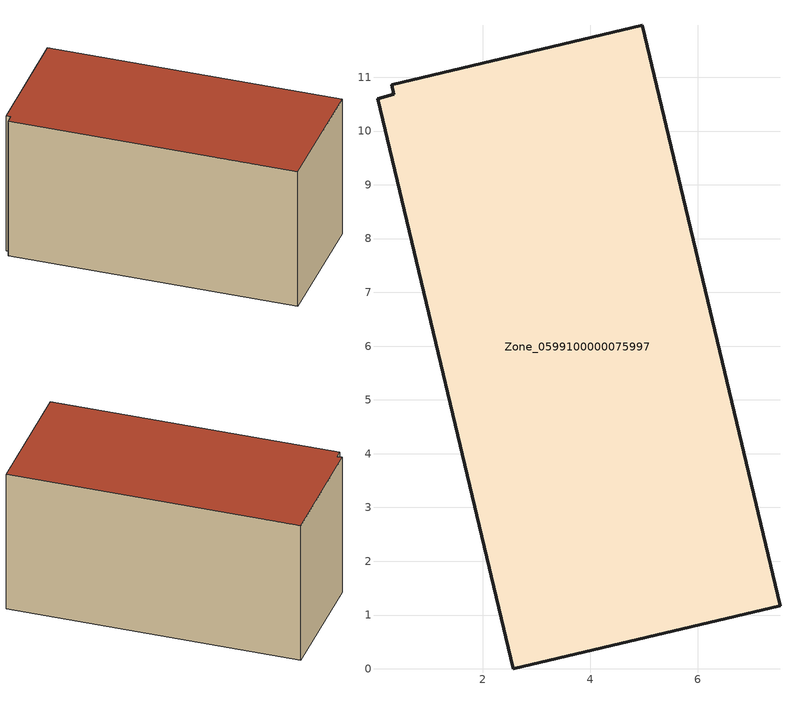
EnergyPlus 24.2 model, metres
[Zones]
Zone_0599100000075997
 floor ground (C_G): 0.34,10.69 0.3,10.86 4.97,11.97 7.53,1.18 2.57,0 0.04,10.6 z0
 wall outside (C_F): 7.53,1.18 4.97,11.97 0.3,10.86 0.34,10.69 0.04,10.6 2.57,0 7.53,1.18 z0:5.7
 roof outside (C_R): 0.3,10.86 0.34,10.69 0.04,10.6 2.57,0 7.53,1.18 4.97,11.97 z5.7
[BUILDING]
Pand.0599100000075997: North Axis=0; Terrain=City; Loads Convergence Tolerance Value=0.04; Temperature Convergence Tolerance Value=0.4; Solar Distribution=FullExterior; Maximum Number of Warmup Days=25; Minimum Number of Warmup Days=1
[Site:Location]
Rotterdam.The.Hague.AP_ZH_NLD Design_Conditions: Latitude=51.96; Longitude=4.45; Time Zone=1; Elevation=-4.5
[SITE:GROUNDTEMPERATURE:BUILDINGSURFACE]
18, 18, 18, 18, 18, 18, 18, 18, 18, 18, 18, 18
[MATERIAL] Thermal Absorptance=0.9; Solar Absorptance=0.7; Visible Absorptance=0.7
Name | Roughness | Thickness | Conductivity | Density | Specific Heat
G.TI.1975-1991 | MediumSmooth | 0.15 | 0.288461 | 540 | 1210
F.TI.1975-1991 | Rough | 0.3 | 0.230769 | 1920 | 840
R.TI.1975-1991 | MediumRough | 0.2 | 0.153846 | 1500 | 1000
[CONSTRUCTION]
C_G: G.TI.1975-1991
C_F: F.TI.1975-1991
C_R: R.TI.1975-1991
[ZONE]
Zone_0599100000075997: Type=1; Multiplier=1; Ceiling Height=Autocalculate; Volume=Autocalculate; Floor Area=autocalculate; Part of Total Floor Area=Yes
[ZONEINFILTRATION:DESIGNFLOWRATE]
Infil_Zone_0599100000075997: Zone or ZoneList or Space or SpaceList=Zone_0599100000075997; Schedule=AlwaysOn; Design Flow Rate Calculation Method=Flow/Area; Flow Rate per Floor Area=0.003; Constant Term Coefficient=1; Temperature Term Coefficient=0; Velocity Term Coefficient=0; Velocity Squared Term Coefficient=0
[HVACTEMPLATE:ZONE:IDEALLOADSAIRSYSTEM]
Zone_0599100000075997: Maximum Heating Supply Air Temperature=50; Minimum Cooling Supply Air Temperature=13; Maximum Heating Supply Air Humidity Ratio=0.0156; Minimum Cooling Supply Air Humidity Ratio=0.0077; Heating Limit=NoLimit; Cooling Limit=NoLimit; Dehumidification Control Type=ConstantSensibleHeatRatio; Cooling Sensible Heat Ratio=0.7; Dehumidification Setpoint=60; Humidification Control Type=None; Humidification Setpoint=30; Outdoor Air Method=None; Outdoor Air Flow Rate per Person=0.00944; Outdoor Air Flow Rate per Zone Floor Area=0; Outdoor Air Flow Rate per Zone=0; Demand Controlled Ventilation Type=None; Outdoor Air Economizer Type=NoEconomizer; Heat Recovery Type=None; Sensible Heat Recovery Effectiveness=0.7; Latent Heat Recovery Effectiveness=0.65
[ZONECONTROL:THERMOSTAT]
ThermostatControl_Zone_0599100000075997: Zone or ZoneList=Zone_0599100000075997; Control Type Schedule=DualSetpointControlType; Control 1=Thermostat_Zone_0599100000075997; Temperature Difference Between Cutout And Setpoint=0
[THERMOSTATSETPOINT:DUALSETPOINT]
Thermostat_Zone_0599100000075997: Heating Setpoint Temperature Schedule=HeatingSetpoint_Zone_0599100000075997; Cooling Setpoint Temperature Schedule=CoolingSetpoint_Zone_0599100000075997
[SCHEDULE:COMPACT]
HeatingSetpoint_Zone_0599100000075997: Through: 12/31, For: AllDays, Until: 24:00, 21
CoolingSetpoint_Zone_0599100000075997: Through: 12/31, For: AllDays, Until: 24:00, 24
DualSetpointControlType: Through: 12/31, For: AllDays, Until: 24:00, 4
AlwaysOn: Through: 12/31, For: AllDays, Until: 24:00, 1
